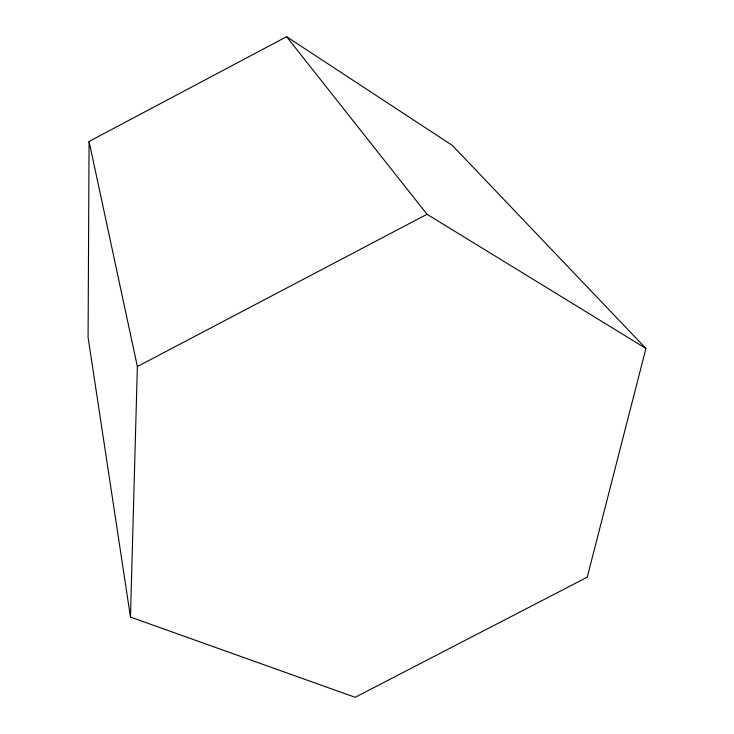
<?xml version="1.0" encoding="UTF-8"?>
<svg xmlns="http://www.w3.org/2000/svg" width="734" height="734" viewBox="0 0 734 734"><rect width="100%" height="100%" fill="white"/><g stroke="black" fill="none" stroke-linecap="round" stroke-linejoin="round"><path stroke-width="1.1" d="M89.071 141.46L88.08 337.328L130.478 617.083L355.146 697.3L587.255 577.181L645.92 348.466L452.364 145.451L286.609 36.7L89.071 141.46L137.368 366.55L130.478 617.083M137.368 366.55L427.032 214.273L645.92 348.466M286.609 36.7L427.032 214.273"/></g></svg>
